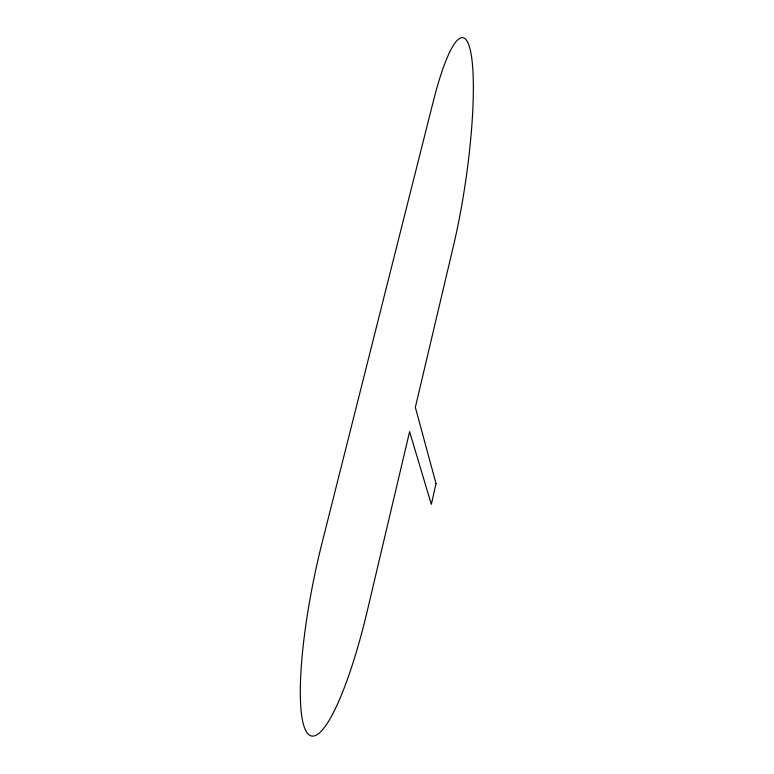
<?xml version="1.0" encoding="UTF-8"?>
<svg xmlns="http://www.w3.org/2000/svg" width="774" height="774" viewBox="0 0 774 774"><rect width="100%" height="100%" fill="white"/><g stroke="black" fill="none" stroke-linecap="round" stroke-linejoin="round"><path stroke-width="1.16" d="M436.023 483.566L431.331 504.319L409.601 431.66L367.224 611.141A156.532 29.547 -78.3 0 1 306.765 732.31A156.532 29.547 -78.3 0 1 322.061 542.913L433.217 101.684A141.545 23.53 -81.7 0 1 471.666 57.576A141.545 23.53 -81.7 0 1 453.525 245.581L415.338 407.347L436.023 483.566"/></g></svg>
